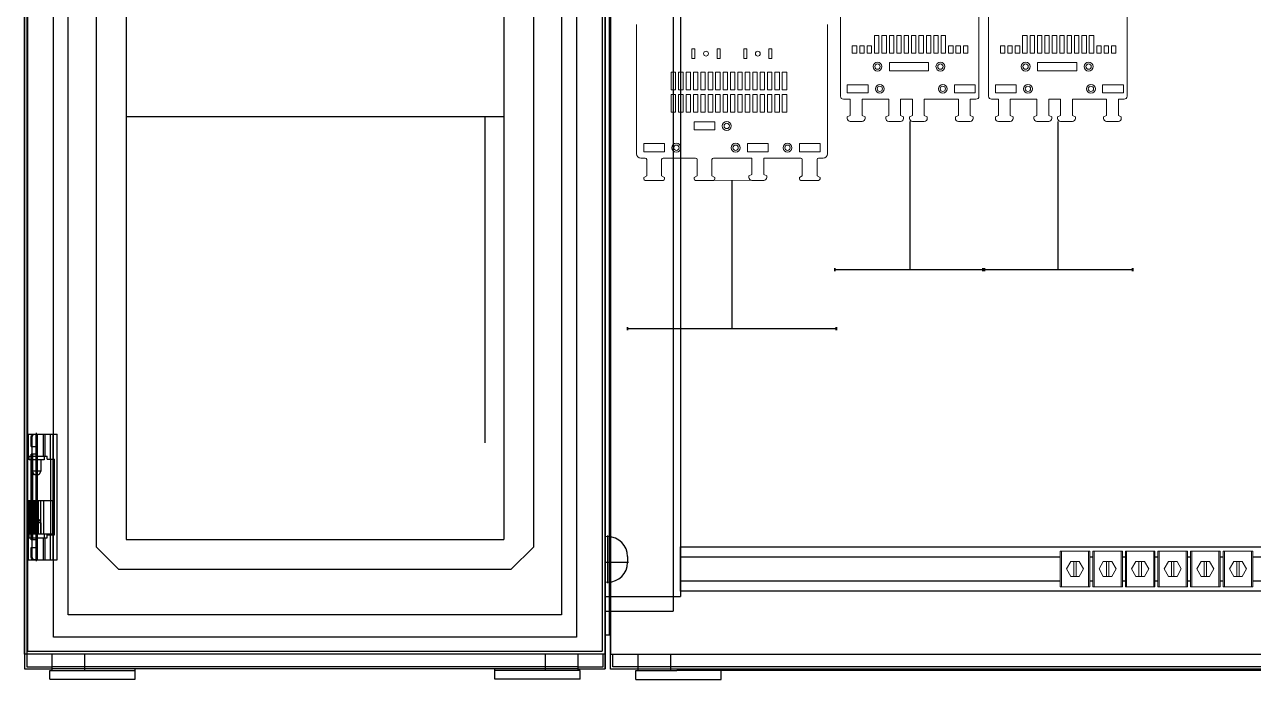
# Model space of a CAD drawing. Header units: millimetres. Extents: x 37984 to 70752, y 14140 to 37584.
# Drawn here: x 38702 to 39531, y 14760 to 15202 of the extents above; entities that cross this region are included whole.
import ezdxf

# ---------------------------------------------------------------- set-up
doc = ezdxf.new("R2010")
doc.units = ezdxf.units.MM
doc.set_wipeout_variables(frame=1)
doc.layers.add('! NO PLOT !', color=7, linetype='Continuous', true_color=0xff75dd, plot=False)
doc.layers.add('000-PI-Oprema', color=30, linetype='Continuous', lineweight=5)
for name, color, linetype in [('000-PI-ORMAR', 2, 'Continuous'), ('000-PI_TEXT', 7, 'Continuous'), ('004-PI-DIN Šina', 3, 'Continuous')]:
    doc.layers.add(name, color=color, linetype=linetype)

# ---------------------------------------------------------------- blocks, each defined once
blk = doc.blocks.new('6SL3220-3YE2X-0XXX')
at = {"layer": '000-PI-Oprema', "ltscale": 0.25}
for p, q in [((5.5, 18), (5.5, 105.100006)), ((134.5, 18), (134.5, 105.100006)), ((43, 88.700012), (45, 88.700012)), ((43, 82.299988), (43, 88.700012)), ((45, 82.299988), (45, 88.700012)), ((60, 88.700012), (62, 88.700012)), ((60, 82.299988), (60, 88.700012)), ((62, 82.299988), (62, 88.700012)), ((78, 88.700012), (80, 88.700012)), ((78, 82.299988), (78, 88.700012)), ((80, 82.299988), (80, 88.700012)), ((95, 88.700012), (97, 88.700012)), ((95, 82.299988), (95, 88.700012)), ((97, 82.299988), (97, 88.700012)), ((43, 82.299988), (45, 82.299988)), ((60, 82.299988), (62, 82.299988)), ((78, 82.299988), (80, 82.299988)), ((95, 82.299988), (97, 82.299988)), ((29, 73), (32, 73)), ((29, 61), (29, 73)), ((32, 61), (32, 73)), ((34, 73), (37, 73)), ((34, 61), (34, 73)), ((37, 61), (37, 73)), ((39, 73), (42, 73)), ((39, 61), (39, 73)), ((42, 61), (42, 73)), ((44, 73), (47, 73)), ((44, 61), (44, 73)), ((47, 61), (47, 73)), ((49, 73), (52, 73)), ((49, 61), (49, 73)), ((52, 61), (52, 73)), ((54, 73), (57, 73)), ((54, 61), (54, 73)), ((57, 61), (57, 73)), ((59, 73), (62, 73)), ((59, 61), (59, 73)), ((62, 61), (62, 73)), ((64, 73), (67, 73)), ((64, 61), (64, 73)), ((67, 61), (67, 73)), ((69, 73), (72, 73)), ((69, 61), (69, 73)), ((72, 61), (72, 73)), ((74, 73), (77, 73)), ((74, 61), (74, 73)), ((77, 61), (77, 73)), ((79, 73), (82, 73)), ((79, 61), (79, 73)), ((82, 61), (82, 73)), ((84, 73), (87, 73)), ((84, 61), (84, 73)), ((87, 61), (87, 73)), ((89, 73), (92, 73)), ((89, 61), (89, 73)), ((92, 61), (92, 73)), ((94, 73), (97, 73)), ((94, 61), (94, 73)), ((97, 61), (97, 73)), ((99, 73), (102, 73)), ((99, 61), (99, 73)), ((102, 61), (102, 73)), ((104, 73), (107, 73)), ((104, 61), (104, 73)), ((107, 61), (107, 73)), ((29, 61), (32, 61)), ((34, 61), (37, 61)), ((39, 61), (42, 61)), ((44, 61), (47, 61)), ((49, 61), (52, 61)), ((54, 61), (57, 61)), ((59, 61), (62, 61)), ((64, 61), (67, 61)), ((69, 61), (72, 61)), ((74, 61), (77, 61)), ((79, 61), (82, 61)), ((84, 61), (87, 61)), ((89, 61), (92, 61)), ((94, 61), (97, 61)), ((99, 61), (102, 61)), ((104, 61), (107, 61)), ((29, 58), (32, 58)), ((29, 46), (29, 58)), ((32, 46), (32, 58)), ((34, 58), (37, 58)), ((34, 46), (34, 58)), ((37, 46), (37, 58)), ((39, 58), (42, 58)), ((39, 46), (39, 58)), ((42, 46), (42, 58)), ((44, 58), (47, 58)), ((44, 46), (44, 58)), ((47, 46), (47, 58)), ((49, 58), (52, 58)), ((49, 46), (49, 58)), ((52, 46), (52, 58)), ((54, 58), (57, 58)), ((54, 46), (54, 58)), ((57, 46), (57, 58)), ((59, 58), (62, 58)), ((59, 46), (59, 58)), ((62, 46), (62, 58)), ((64, 58), (67, 58)), ((64, 46), (64, 58)), ((67, 46), (67, 58)), ((69, 58), (72, 58)), ((69, 46), (69, 58)), ((72, 46), (72, 58)), ((74, 58), (77, 58)), ((74, 46), (74, 58)), ((77, 46), (77, 58)), ((79, 58), (82, 58)), ((79, 46), (79, 58)), ((82, 46), (82, 58)), ((84, 58), (87, 58)), ((84, 46), (84, 58)), ((87, 46), (87, 58)), ((89, 58), (92, 58)), ((89, 46), (89, 58)), ((92, 46), (92, 58)), ((94, 58), (97, 58)), ((94, 46), (94, 58)), ((97, 46), (97, 58)), ((99, 58), (102, 58)), ((99, 46), (99, 58)), ((102, 46), (102, 58)), ((104, 58), (107, 58)), ((104, 46), (104, 58)), ((107, 46), (107, 58)), ((29, 46), (32, 46)), ((34, 46), (37, 46)), ((39, 46), (42, 46)), ((44, 46), (47, 46)), ((49, 46), (52, 46)), ((54, 46), (57, 46)), ((59, 46), (62, 46)), ((64, 46), (67, 46)), ((69, 46), (72, 46)), ((74, 46), (77, 46)), ((79, 46), (82, 46)), ((84, 46), (87, 46)), ((89, 46), (92, 46)), ((94, 46), (97, 46)), ((99, 46), (102, 46)), ((104, 46), (107, 46)), ((44.5, 39.5), (58.5, 39.5)), ((44.5, 34), (44.5, 39.5)), ((44.5, 34), (58.5, 34)), ((58.5, 34), (58.5, 39.5)), ((10.5, 24.799988), (24.5, 24.799988)), ((10.5, 19.299988), (10.5, 24.799988)), ((10.5, 19.299988), (24.5, 19.299988)), ((24.5, 19.299988), (24.5, 24.799988)), ((80.5, 24.799988), (94.5, 24.799988)), ((80.5, 19.299988), (80.5, 24.799988)), ((80.5, 19.299988), (94.5, 19.299988)), ((94.5, 19.299988), (94.5, 24.799988)), ((115.5, 24.799988), (129.5, 24.799988)), ((115.5, 19.299988), (115.5, 24.799988)), ((115.5, 19.299988), (129.5, 19.299988)), ((129.5, 19.299988), (129.5, 24.799988)), ((8.5, 15), (11.5, 15)), ((12.5, 3), (12.5, 14)), ((22.5, 3), (22.5, 14)), ((23.5, 15), (45.5, 15)), ((46.5, 3), (46.5, 14)), ((56.5, 3), (56.5, 14)), ((57.5, 15), (83.5, 15)), ((83.5, 4), (83.5, 15)), ((91.5, 15), (116.5, 15)), ((91.5, 4), (91.5, 15)), ((117.5, 3), (117.5, 14)), ((127.5, 3), (127.5, 14)), ((128.5, 15), (131.5, 15)), ((10.5, 2), (12.5, 3)), ((10.5, 1), (10.5, 2)), ((24.5, 2), (22.5, 3)), ((24.5, 1), (24.5, 2)), ((44.5, 2), (46.5, 3)), ((44.5, 1), (44.5, 2)), ((58.5, 2), (56.5, 3)), ((58.5, 1), (58.5, 2)), ((81.5, 3), (83.5, 4)), ((81.5, 2), (81.5, 3)), ((93.5, 3), (91.5, 4)), ((93.5, 2), (93.5, 3)), ((115.5, 2), (117.5, 3)), ((115.5, 1), (115.5, 2)), ((129.5, 2), (127.5, 3)), ((129.5, 1), (129.5, 2)), ((11.5, 0), (23.5, 0)), ((45.5, 0), (57.5, 0)), ((83.5, 0), (91.5, 0)), ((116.5, 0), (128.5, 0))]:
    blk.add_line(p, q, dxfattribs=at)
for centre, radius in [((52.5, 85.5), 1.65), ((87.5, 85.5), 1.65), ((66.5, 36.7), 3), ((66.5, 36.7), 1.8), ((32.5, 22), 3), ((72.5, 22), 3), ((107.5, 22), 3), ((32.5, 22), 1.8), ((72.5, 22), 1.8), ((107.5, 22), 1.8)]:
    blk.add_circle(centre, radius, dxfattribs=at)
for centre, radius, start, end in [((8.5, 18), 3, 180, 270), ((131.5, 18), 3, 270, 0), ((11.5, 14), 1, 0, 90), ((23.5, 14), 1, 90, 180), ((45.5, 14), 1, 0, 90), ((57.5, 14), 1, 90, 180), ((116.5, 14), 1, 0, 90), ((128.5, 14), 1, 90, 180), ((11.5, 1), 1, 180, 270), ((23.5, 1), 1, 270, 0), ((45.5, 1), 1, 180, 270), ((57.5, 1), 1, 270, 0), ((83.5, 2), 2, 180, 270), ((91.5, 2), 2, 270, 0), ((116.5, 1), 1, 180, 270), ((128.5, 1), 1, 270, 0)]:
    blk.add_arc(centre, radius, start, end, dxfattribs=at)
blk = doc.blocks.new('SINAMICS_FSC_1mm')
at = {"layer": '! NO PLOT !', "lineweight": 70, "ltscale": 0.25}
for p, q in [((70185.12, 53900.05), (70186.12, 53900.05)), ((70326.12, 53900.05), (70327.12, 53900.05))]:
    blk.add_line(p, q, dxfattribs=at)
at = {"layer": '! NO PLOT !', "ltscale": 0.25}
blk.add_line((70186.12, 53900.05), (70326.12, 53900.05), dxfattribs=at)
at = {"layer": '000-PI-Oprema'}
blk.add_blockref('6SL3220-3YE2X-0XXX', (70186.12, 54000), dxfattribs=at)
at = {"layer": '! NO PLOT !', "ltscale": 0.25}
blk.add_line((70256.12, 54000.05), (70256.12, 53900.05), dxfattribs=at)
at = {"ltscale": 0.25}
blk.add_line((70243.62, 54000), (70269, 54000.1), dxfattribs=at)
blk = doc.blocks.new('6SL3220-3YE22-0UF0')
at = {"layer": '000-PI-Oprema'}
for points in [[(17495.4, 87.4, 0.414214), (17493.4, 85.4), (17493.4, 17, 0.414214), (17495.4, 15), (17500, 15), (17500, 4), (17498, 3), (17498, 2)], [(17552, 2), (17552, 3), (17550, 4), (17550, 15), (17573, 15), (17573, 4), (17571, 3), (17571, 2, 0.414214), (17573, 0), (17581, 0, 0.414214), (17583, 2), (17583, 3), (17581, 4), (17581, 15), (17584.9, 15, 0.414214), (17586.9, 17), (17586.9, 85.4, 0.414214), (17584.9, 87.4)], [(17498, 2, 0.414213), (17500, 0), (17508, 0, 0.414214), (17510, 2)], [(17524, 2, 0.414213), (17526, 0), (17534, 0, 0.414214), (17536, 2)], [(17540, 2, 0.414213), (17542, 0), (17550, 0, 0.414214), (17552, 2)]]:
    blk.add_lwpolyline(points, format="xyb", dxfattribs=at)
for points in [[(17504.4, 46), (17504.4, 51), (17501.4, 51), (17501.4, 46)], [(17509.4, 46), (17509.4, 51), (17506.4, 51), (17506.4, 46)], [(17514.4, 46), (17514.4, 51), (17511.4, 51), (17511.4, 46)], [(17519.4, 46), (17519.4, 58), (17516.4, 58), (17516.4, 46)], [(17524.4, 46), (17524.4, 58), (17521.4, 58), (17521.4, 46)], [(17529.4, 46), (17529.4, 58), (17526.4, 58), (17526.4, 46)], [(17534.4, 46), (17534.4, 58), (17531.4, 58), (17531.4, 46)], [(17539.4, 46), (17539.4, 58), (17536.4, 58), (17536.4, 46)], [(17544.4, 46), (17544.4, 58), (17541.4, 58), (17541.4, 46)], [(17549.4, 46), (17549.4, 58), (17546.4, 58), (17546.4, 46)], [(17554.4, 46), (17554.4, 58), (17551.4, 58), (17551.4, 46)], [(17559.4, 46), (17559.4, 58), (17556.4, 58), (17556.4, 46)], [(17564.4, 46), (17564.4, 58), (17561.4, 58), (17561.4, 46)], [(17569.4, 46), (17569.4, 51), (17566.4, 51), (17566.4, 46)], [(17574.4, 46), (17574.4, 51), (17571.4, 51), (17571.4, 46)], [(17579.4, 46), (17579.4, 51), (17576.4, 51), (17576.4, 46)], [(17552.9, 34.2), (17552.9, 39.7), (17526.4, 39.7), (17526.4, 34.2)], [(17512, 19.2), (17512, 24.7), (17498, 24.7), (17498, 19.2)], [(17584.4, 19.2), (17584.4, 24.7), (17570.4, 24.7), (17570.4, 19.2)]]:
    blk.add_lwpolyline(points, close=True, dxfattribs=at)
for points in [[(17524, 2), (17524, 3), (17526, 4), (17526, 15), (17508, 15), (17508, 4), (17510, 3), (17510, 2)], [(17540, 2), (17540, 3), (17542, 4), (17542, 15), (17534, 15), (17534, 4), (17536, 3), (17536, 2)]]:
    blk.add_lwpolyline(points, dxfattribs=at)
for centre, radius in [((17518.4, 37), 3), ((17518.4, 37), 1.8), ((17560.9, 37), 3), ((17560.9, 37), 1.8), ((17520, 22), 3), ((17562.5, 22), 3), ((17520, 22), 1.8), ((17562.5, 22), 1.8)]:
    blk.add_circle(centre, radius, dxfattribs=at)
blk = doc.blocks.new('SINAMICS_FSB_1mm')
at = {"layer": '! NO PLOT !', "ltscale": 0.25}
for p, q in [((71040.15, 54000), (71040.15, 53900)), ((70990.15, 53900), (71090.15, 53900))]:
    blk.add_line(p, q, dxfattribs=at)
at = {"layer": '! NO PLOT !', "lineweight": 70, "ltscale": 0.25}
for p, q in [((70989.15, 53900), (70990.15, 53900)), ((71090.15, 53900), (71091.15, 53900))]:
    blk.add_line(p, q, dxfattribs=at)
at = {"layer": '000-PI_TEXT'}
blk.add_blockref('6SL3220-3YE22-0UF0', (53500, 54000), dxfattribs=at)
blk = doc.blocks.new('*U1284')
at = {"layer": '004-PI-DIN Šina', "ltscale": 0.25}
for p, q in [((0, 15), (697.49, 15)), ((0, -15), (0, 15)), ((697.49, 15), (697.49, -15)), ((697.49, 8), (0, 8)), ((0, -8), (697.49, -8)), ((697.49, -15), (0, -15))]:
    blk.add_line(p, q, dxfattribs=at)
blk = doc.blocks.new('3240252_WCC_14-select__2', base_point=(55.67, 813.89))
at = {"layer": '000-PI-Oprema'}
for p, q in [((55.67, 837.89), (55.67, 813.89)), ((56.54, 837.89), (55.67, 837.89)), ((74.8, 837.89), (56.54, 837.89)), ((56.54, 813.89), (56.54, 837.89)), ((75.67, 837.89), (74.8, 837.89)), ((74.8, 813.89), (74.8, 837.89)), ((75.67, 837.89), (75.67, 813.89)), ((59.9, 825.89), (62.79, 830.89)), ((62.79, 830.89), (64.87, 830.89)), ((64.87, 820.89), (64.87, 830.89)), ((66.47, 830.89), (64.87, 830.89)), ((66.47, 830.89), (68.56, 830.89)), ((66.47, 830.89), (66.47, 820.89)), ((68.56, 830.89), (71.45, 825.89)), ((62.79, 820.89), (59.9, 825.89)), ((71.45, 825.89), (68.56, 820.89)), ((56.54, 813.89), (55.67, 813.89)), ((74.8, 813.89), (56.54, 813.89)), ((64.87, 820.89), (62.79, 820.89)), ((64.87, 820.89), (66.47, 820.89)), ((68.56, 820.89), (66.47, 820.89)), ((75.67, 813.89), (74.8, 813.89))]:
    blk.add_line(p, q, dxfattribs=at)
blk = doc.blocks.new('Drfsicht1', base_point=(65.67, 825.89))
blk.add_wipeout([(55.67, 837.89), (75.67, 837.89), (75.67, 813.89), (55.67, 813.89)])
at = {"layer": '000-PI-Oprema'}
blk.add_blockref('3240252_WCC_14-select__2', (55.67, 813.89), dxfattribs=at)
blk = doc.blocks.new('Uvodnica_ WCC14')
at = {"layer": '000-PI-Oprema'}
blk.add_blockref('Drfsicht1', (0, 0), dxfattribs=at)
blk = doc.blocks.new('poveznica montaznih ploca 2100mm')
at = {"layer": '! NO PLOT !'}
for p, q in [((59472.54, 55742.17), (59472.54, 53847.74)), ((59477.54, 55740.77), (59477.54, 53837.74)), ((59565.54, 55740.77), (59565.54, 53837.74)), ((59570.54, 55742.17), (59570.54, 53847.74)), ((59521.54, 53856.71), (59521.54, 53888.77)), ((59508.17, 53874.74), (59508.17, 53870.74)), ((59534.9, 53874.74), (59534.9, 53870.74)), ((59535.57, 53870.74), (59507.5, 53870.74)), ((59508.17, 53870.74), (59516.28, 53870.74)), ((59534.9, 53870.74), (59526.79, 53870.74)), ((59472.54, 53847.74), (59570.54, 53847.74)), ((59477.54, 53847.74), (59477.54, 53837.74)), ((59565.54, 53847.74), (59565.54, 53837.74)), ((59477.54, 53837.74), (59565.54, 53837.74))]:
    blk.add_line(p, q, dxfattribs=at)
for centre, start, end in [((59521.54, 53874.74), 0, 180), ((59521.54, 53870.74), 180, 0)]:
    blk.add_arc(centre, 13.36, start, end, dxfattribs=at)
blk = doc.blocks.new('800mm bez ploce')
at = {"layer": '000-PI-ORMAR'}
for p, q in [((47129.52, 47274.57), (47129.52, 45290.07)), ((47126.01, 47254.07), (47126.01, 45303.07)), ((47128.73, 47254.07), (47128.73, 45303.07)), ((47126.01, 45303.07), (47129.52, 45303.07)), ((47129.51, 45280.07), (47129.51, 45303.07)), ((47129.52, 45290.07), (47921.52, 45290.07)), ((47131.01, 45281.57), (47131.01, 45290.07)), ((47148.01, 45290.07), (47148.01, 45279.07)), ((47170.01, 45290.07), (47170.01, 45279.07)), ((47148.01, 45280.07), (47129.51, 45280.07)), ((47148.01, 45281.57), (47131.01, 45281.57)), ((47146.55, 45279.07), (47148.01, 45279.07)), ((47146.55, 45273.07), (47146.55, 45279.07)), ((47903.01, 45281.57), (47148.01, 45281.57)), ((47903.01, 45280.07), (47148.01, 45280.07)), ((47148.01, 45279.07), (47152.27, 45279.07)), ((47152.27, 45279.07), (47174.38, 45279.07)), ((47876.64, 45279.07), (47174.38, 45279.07)), ((47204.2, 45273.07), (47204.2, 45279.07)), ((47146.55, 45273.07), (47204.2, 45273.07))]:
    blk.add_line(p, q, dxfattribs=at)

msp = doc.modelspace()

# ---------------------------------------------------------------- linework, layer by layer
at = {"layer": '000-PI-ORMAR'}
for p, q in [((38701.672, 14766.973), (38720.172, 14766.973)), ((38703.172, 14768.473), (38720.172, 14768.473)), ((39075.172, 14768.473), (38720.172, 14768.473)), ((39075.172, 14766.973), (38720.172, 14766.973)), ((38776.361, 14759.973), (38776.361, 14766.973)), ((39018.399, 14766.973), (38776.944, 14766.973)), ((39019.006, 14759.973), (39019.006, 14766.973)), ((39075.172, 14768.473), (39092.172, 14768.473)), ((39075.172, 14766.973), (39093.672, 14766.973)), ((38718.71, 14765.973), (38720.172, 14765.973)), ((38718.71, 14759.973), (38718.71, 14765.973)), ((38718.71, 14759.973), (38776.361, 14759.973)), ((38720.172, 14765.973), (38724.429, 14765.973)), ((38724.429, 14765.973), (38776.361, 14765.973)), ((39070.938, 14765.973), (39019.006, 14765.973)), ((39076.657, 14759.973), (39019.006, 14759.973)), ((39075.196, 14765.973), (39070.938, 14765.973)), ((39076.657, 14765.973), (39075.196, 14765.973)), ((39076.657, 14759.973), (39076.657, 14765.973))]:
    msp.add_line(p, q, dxfattribs=at)

# ---------------------------------------------------------------- block references
msp.add_blockref('SINAMICS_FSB_1mm', (-31640.966, -38863.629))
at = {"layer": '000-PI-Oprema'}
for name, p in [('SINAMICS_FSC_1mm', (-31076.939, -38903.384)), ('*U1284', (39144.408, 14834.404))]:
    msp.add_blockref(name, p, dxfattribs=at)

# ---------------------------------------------------------------- next in the draw order: block references
at = {"layer": '! NO PLOT !'}
msp.add_blockref('poveznica montaznih ploca 2100mm', (-20426.128, -39031.862), dxfattribs=at)
msp.add_blockref('SINAMICS_FSB_1mm', (-31740.966, -38863.629))
at = {"layer": '000-PI-Oprema'}
msp.add_blockref('Drfsicht1', (39520.767, 14834.404), dxfattribs=at)

# ---------------------------------------------------------------- next in the draw order: block references
msp.add_blockref('Drfsicht1', (39498.767, 14834.404), dxfattribs=at)

# ---------------------------------------------------------------- next in the draw order: wipeouts: each hides what was drawn before it
msp.add_wipeout([(38703.172, 16761.473), (39093.66, 16761.473), (39093.172, 14778.973), (38703.16, 14776.973)]).dxf.layer = '000-PI-ORMAR'

# ---------------------------------------------------------------- next in the draw order: linework, layer by layer
at = {"layer": '! NO PLOT !'}
for p, q in [((39093.66, 16761.473), (39093.66, 14776.973)), ((39093.66, 14776.973), (39093.66, 16761.473)), ((38721.16, 14788.473), (38721.16, 16749.973)), ((39074.16, 16749.973), (39074.16, 14788.473)), ((39093.672, 14789.973), (39093.672, 16740.835)), ((38731.16, 14803.473), (38731.16, 16734.973)), ((39064.16, 16734.973), (39064.16, 14803.473)), ((38750.16, 14849.223), (38750.16, 16689.223)), ((38770.16, 16684.223), (38770.16, 14854.223)), ((39025.16, 16684.223), (39025.16, 14854.223)), ((39045.16, 16689.223), (39045.16, 14849.223)), ((38704.217, 14910.473), (38704.217, 14925.473)), ((38704.217, 14925.473), (38723.659, 14925.473)), ((38709.548, 14840.473), (38709.548, 14925.473)), ((38709.767, 14896.623), (38709.767, 14926.323)), ((38709.767, 14910.473), (38709.767, 14925.473)), ((38710.295, 14840.473), (38710.295, 14925.473)), ((38714.403, 14910.473), (38714.403, 14925.473)), ((38715.317, 14925.473), (38715.317, 14910.473)), ((38719.078, 14908.473), (38719.078, 14925.473)), ((38720.971, 14840.473), (38720.971, 14925.473)), ((38721.176, 14908.473), (38721.176, 14925.473)), ((38723.659, 14840.473), (38723.659, 14925.473)), ((38706.142, 14916.973), (38706.142, 14923.473)), ((38706.789, 14923.473), (38706.142, 14923.473)), ((38706.142, 14916.973), (38710.295, 14916.973)), ((38706.784, 14848.973), (38706.784, 14916.973)), ((38706.789, 14842.473), (38706.789, 14923.473)), ((38704.217, 14910.473), (38716.981, 14910.473)), ((38704.667, 14907.973), (38704.667, 14910.473)), ((38714.867, 14907.973), (38704.667, 14907.973)), ((38706.06, 14853.973), (38706.06, 14911.973)), ((38710.295, 14911.973), (38706.06, 14911.973)), ((38706.494, 14853.973), (38706.494, 14911.973)), ((38706.817, 14900.484), (38706.817, 14907.973)), ((38707.213, 14853.973), (38707.213, 14911.973)), ((38712.717, 14907.973), (38712.717, 14900.484)), ((38714.867, 14910.473), (38714.867, 14907.973)), ((38716.981, 14908.473), (38716.981, 14910.473)), ((38716.981, 14908.473), (38721.905, 14908.473)), ((38719.443, 14857.473), (38719.443, 14908.473)), ((38721.905, 14857.473), (38721.905, 14908.473)), ((38712.717, 14900.484), (38706.817, 14900.484)), ((38708.267, 14897.973), (38706.817, 14900.484)), ((38712.717, 14900.484), (38711.267, 14897.973)), ((38711.267, 14897.973), (38708.267, 14897.973)), ((38720.46, 14880.473), (38703.66, 14880.473)), ((38703.861, 14880.473), (38703.861, 14857.973)), ((38704.617, 14880.473), (38704.617, 14857.973)), ((38705.62, 14857.973), (38705.62, 14880.473)), ((38705.741, 14880.473), (38705.741, 14857.973)), ((38706.497, 14880.473), (38706.497, 14857.973)), ((38707.62, 14880.473), (38707.62, 14857.973)), ((38707.981, 14880.473), (38707.981, 14857.973)), ((38708.338, 14880.473), (38708.338, 14857.973)), ((38710.481, 14880.473), (38710.481, 14857.973)), ((38710.838, 14880.473), (38710.838, 14857.973)), ((38712.51, 14880.473), (38712.51, 14857.973)), ((38714.51, 14880.473), (38714.51, 14857.973)), ((38720.46, 14880.473), (38720.46, 14857.973)), ((38706.817, 14865.461), (38708.267, 14867.973)), ((38711.267, 14867.973), (38708.267, 14867.973)), ((38709.767, 14839.623), (38709.767, 14869.323)), ((38711.267, 14867.973), (38712.717, 14865.461)), ((38720.46, 14857.973), (38703.66, 14857.973)), ((38704.667, 14855.473), (38704.667, 14857.973)), ((38706.817, 14857.973), (38706.817, 14865.461)), ((38712.717, 14865.461), (38706.817, 14865.461)), ((38712.717, 14865.461), (38712.717, 14857.973)), ((38714.867, 14857.973), (38714.867, 14855.473)), ((38716.981, 14855.473), (38716.981, 14857.473)), ((38716.981, 14857.473), (38721.905, 14857.473)), ((38719.078, 14840.473), (38719.078, 14857.473)), ((38721.176, 14840.473), (38721.176, 14857.473)), ((38704.217, 14840.473), (38704.217, 14855.473)), ((38704.217, 14855.473), (38716.981, 14855.473)), ((38710.295, 14853.973), (38706.06, 14853.973)), ((38709.767, 14840.473), (38709.767, 14855.473)), ((38714.403, 14840.473), (38714.403, 14855.473)), ((38715.317, 14855.473), (38715.317, 14840.473)), ((38765.16, 14834.223), (38750.16, 14849.223)), ((38770.16, 14854.223), (39025.16, 14854.223)), ((39045.16, 14849.223), (39030.16, 14834.223)), ((38706.142, 14848.973), (38710.295, 14848.973)), ((38706.142, 14842.473), (38706.142, 14848.973)), ((38706.789, 14842.473), (38706.142, 14842.473)), ((38704.217, 14840.473), (38723.659, 14840.473)), ((38765.16, 14834.223), (39030.16, 14834.223)), ((39064.16, 14803.473), (38731.16, 14803.473)), ((39074.16, 14788.473), (38721.16, 14788.473))]:
    msp.add_line(p, q, dxfattribs=at)
at = {"layer": '! NO PLOT !', "ltscale": 0.25}
for p, q in [((39024.969, 15139.574), (38769.969, 15139.574)), ((39012.296, 15139.574), (39012.296, 14919.574))]:
    msp.add_line(p, q, dxfattribs=at)
at = {"layer": '! NO PLOT !', "extrusion": (0, 0, -1)}
for centre, start_param, end_param in [((38708.073, 14923.473), 4.712389, 6.2831853), ((38708.72, 14923.473), 4.712389, 6.2831853), ((38708.073, 14842.473), 3.1415927, 4.712389), ((38708.72, 14842.473), 3.1415927, 4.712389)]:
    msp.add_ellipse(centre, major_axis=(0, 2), ratio=0.9659258, start_param=start_param, end_param=end_param, dxfattribs=at)
at = {"layer": '000-PI-ORMAR'}
for p, q in [((38701.66, 14776.973), (38701.66, 16761.473)), ((38701.66, 14776.973), (38701.66, 16761.473)), ((38701.672, 16761.473), (38701.672, 14776.973)), ((38703.172, 16761.473), (38703.172, 14776.973)), ((38703.66, 16759.473), (38703.66, 14778.973)), ((39091.66, 16759.473), (39091.66, 14778.973)), ((39093.66, 16761.473), (39093.66, 14776.973)), ((39093.672, 16740.904), (39093.672, 14789.904)), ((39093.672, 16740.904), (39093.672, 14789.904)), ((39096.39, 16740.904), (39096.39, 14789.904)), ((39096.39, 16740.904), (39096.39, 14789.904)), ((39097.172, 14789.904), (39097.172, 16740.766)), ((39093.672, 14766.973), (39093.672, 14789.973)), ((39093.672, 14789.904), (39097.184, 14789.904)), ((39093.672, 14789.904), (39097.184, 14789.904)), ((39093.66, 14776.973), (38701.66, 14776.973)), ((39093.66, 14776.973), (38701.66, 14776.973)), ((38701.672, 14776.973), (38701.672, 14766.973)), ((38703.172, 14776.973), (38703.172, 14768.473)), ((38703.66, 14778.973), (39091.66, 14778.973)), ((38720.172, 14776.973), (38720.172, 14765.973)), ((38742.172, 14776.973), (38742.172, 14765.973)), ((39053.196, 14776.973), (39053.196, 14765.973)), ((39075.196, 14776.973), (39075.196, 14765.973)), ((39092.172, 14768.473), (39092.172, 14776.973)), ((39093.672, 14776.973), (39093.672, 14766.973))]:
    msp.add_line(p, q, dxfattribs=at)

# ---------------------------------------------------------------- next in the draw order: block references
at = {"layer": '000-PI-Oprema'}
msp.add_blockref('Drfsicht1', (39476.767, 14834.404), dxfattribs=at)

# ---------------------------------------------------------------- next in the draw order: block references
msp.add_blockref('Drfsicht1', (39454.767, 14834.404), dxfattribs=at)

# ---------------------------------------------------------------- next in the draw order: block references
msp.add_blockref('Drfsicht1', (39432.767, 14834.404), dxfattribs=at)

# ---------------------------------------------------------------- next in the draw order: block references
msp.add_blockref('Uvodnica_ WCC14', (39410.767, 14834.404), dxfattribs=at)

# ---------------------------------------------------------------- next in the draw order: block references
at = {"layer": '000-PI-Oprema', "ltscale": 0.25}
msp.add_blockref('800mm bez ploce', (-8032.339, -30513.162), dxfattribs=at)

doc.saveas('drawing.dxf')
